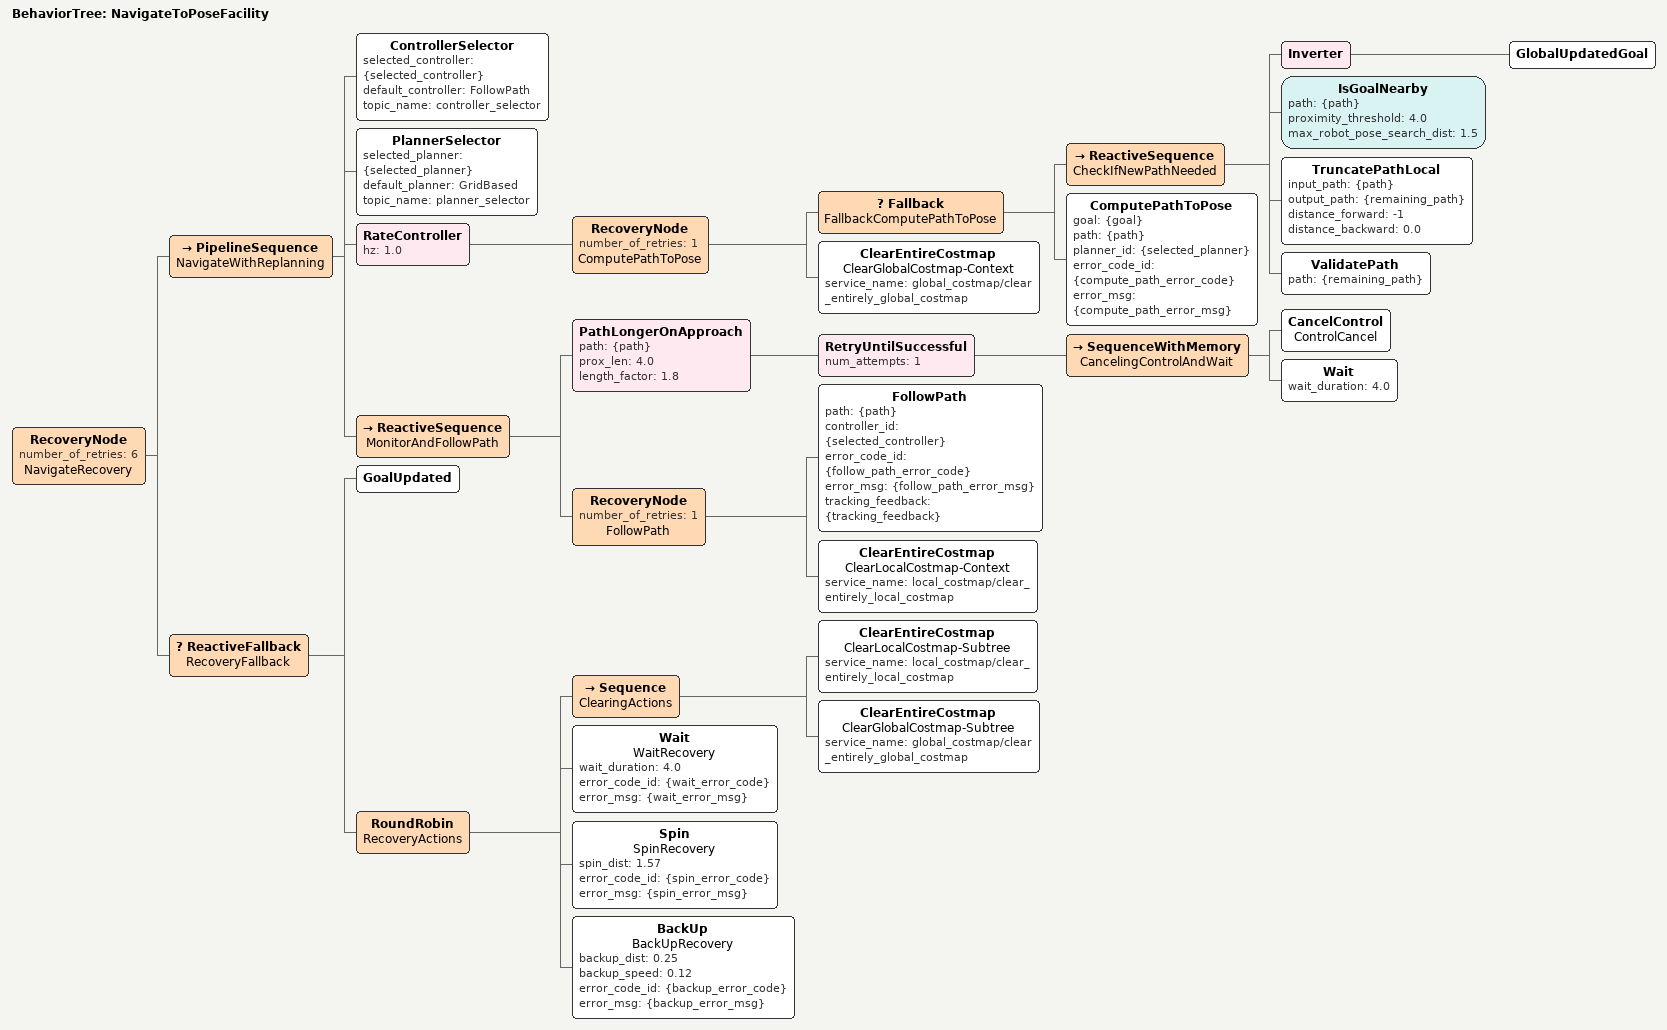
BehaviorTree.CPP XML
<!--
  Facility Navigation Behavior Tree with Goal Patience and Wait-First Recovery.
  Optimized for narrow doorways and dynamic obstacle (trolley/cart) crossing.
-->
<root BTCPP_format="4" main_tree_to_execute="NavigateToPoseFacility">
  <BehaviorTree ID="NavigateToPoseFacility">
    <RecoveryNode number_of_retries="6" name="NavigateRecovery">
      <PipelineSequence name="NavigateWithReplanning">
        <ControllerSelector selected_controller="{selected_controller}" default_controller="FollowPath" topic_name="controller_selector"/>
        <PlannerSelector selected_planner="{selected_planner}" default_planner="GridBased" topic_name="planner_selector"/>
        <RateController hz="1.0">
          <RecoveryNode number_of_retries="1" name="ComputePathToPose">
            <Fallback name="FallbackComputePathToPose">
              <ReactiveSequence name="CheckIfNewPathNeeded">
                <Inverter>
                  <GlobalUpdatedGoal/>
                </Inverter>
                <IsGoalNearby path="{path}" proximity_threshold="4.0" max_robot_pose_search_dist="1.5"/>
                <TruncatePathLocal input_path="{path}" output_path="{remaining_path}" distance_forward="-1" distance_backward="0.0" />
                <ValidatePath path="{remaining_path}"/>
              </ReactiveSequence>
              <ComputePathToPose goal="{goal}" path="{path}" planner_id="{selected_planner}" error_code_id="{compute_path_error_code}" error_msg="{compute_path_error_msg}"/>
            </Fallback>
            <ClearEntireCostmap name="ClearGlobalCostmap-Context" service_name="global_costmap/clear_entirely_global_costmap"/>
          </RecoveryNode>
        </RateController>
        <ReactiveSequence name="MonitorAndFollowPath">
          <PathLongerOnApproach path="{path}" prox_len="4.0" length_factor="1.8">
            <RetryUntilSuccessful num_attempts="1">
              <SequenceWithMemory name="CancelingControlAndWait">
                <CancelControl name="ControlCancel"/>
                <Wait wait_duration="4.0"/>
              </SequenceWithMemory>
            </RetryUntilSuccessful>
          </PathLongerOnApproach>
          <RecoveryNode number_of_retries="1" name="FollowPath">
            <FollowPath path="{path}" controller_id="{selected_controller}" error_code_id="{follow_path_error_code}" error_msg="{follow_path_error_msg}" tracking_feedback="{tracking_feedback}"/>
            <ClearEntireCostmap name="ClearLocalCostmap-Context" service_name="local_costmap/clear_entirely_local_costmap"/>
          </RecoveryNode>
        </ReactiveSequence>
      </PipelineSequence>
      <ReactiveFallback name="RecoveryFallback">
        <GoalUpdated/>
        <RoundRobin name="RecoveryActions">
          <Sequence name="ClearingActions">
            <ClearEntireCostmap name="ClearLocalCostmap-Subtree" service_name="local_costmap/clear_entirely_local_costmap"/>
            <ClearEntireCostmap name="ClearGlobalCostmap-Subtree" service_name="global_costmap/clear_entirely_global_costmap"/>
          </Sequence>
          <Wait name="WaitRecovery" wait_duration="4.0" error_code_id="{wait_error_code}" error_msg="{wait_error_msg}"/>
          <Spin name="SpinRecovery" spin_dist="1.57" error_code_id="{spin_error_code}" error_msg="{spin_error_msg}"/>
          <BackUp name="BackUpRecovery" backup_dist="0.25" backup_speed="0.12" error_code_id="{backup_error_code}" error_msg="{backup_error_msg}"/>
        </RoundRobin>
      </ReactiveFallback>
    </RecoveryNode>
  </BehaviorTree>
</root>
